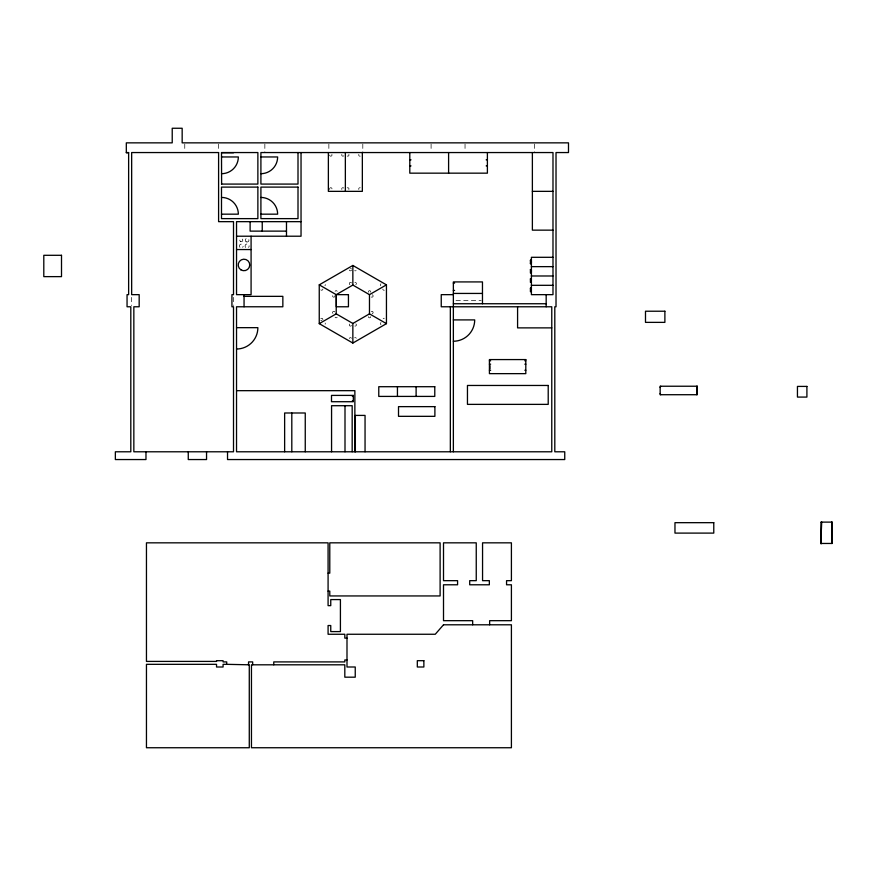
<?xml version="1.0" encoding="UTF-8"?>
<svg xmlns="http://www.w3.org/2000/svg" width="876" height="876" viewBox="0 0 876 876"><rect width="100%" height="100%" fill="white"/><g stroke="black" fill="none" stroke-linecap="round" stroke-linejoin="round"><path stroke-width="0.66" stroke-dasharray="4.38 3.29" d="M456.013 300.468L481.143 300.468M534.546 144.069L534.546 152.555M490.637 365.401L490.637 369.037M465.036 144.069L465.036 151.34M431.091 144.069L431.091 151.34M362.806 144.069L362.806 152.555M328.861 144.069L328.861 151.34M264.848 144.069L264.848 152.555M233.509 297.347L233.509 305.428M218.595 144.069L218.595 151.34M184.759 144.069L184.759 151.34M131.663 297.38L131.663 305.582M320.813 318.612A1.215 1.215 0 0 1 322.839 319.795M321.985 320.649A1.215 1.215 0 0 1 320.813 320.32M334.971 295.639A1.215 1.215 0 0 1 333.493 297.128A1.215 1.215 0 0 1 332.935 295.103M332.935 313.4A1.215 1.215 0 0 1 333.055 311.582A1.215 1.215 0 0 1 334.851 311.933M322.883 289.025A1.215 1.215 0 0 1 320.813 289.89M325.248 284.558A1.215 1.215 0 0 1 324.93 285.718M335.092 291.292A1.215 1.215 0 0 1 337.194 291.292M349.907 284.656A1.215 1.215 0 0 1 349.644 282.751A1.215 1.215 0 0 1 351.55 282.992M351.495 270.246A1.215 1.215 0 0 1 349.272 269.961M350.433 268.428A1.215 1.215 0 0 1 351.484 269.031M356.105 270.498A1.215 1.215 0 0 1 354.638 270.684M354.879 282.433A1.215 1.215 0 0 1 355.798 284.656M368.38 292.223A1.215 1.215 0 0 1 369.705 290.701A1.215 1.215 0 0 1 370.603 292.496M380.764 285.718A1.215 1.215 0 0 1 381.005 283.813M349.272 338.541A1.215 1.215 0 0 1 351.495 338.256M351.55 325.5A1.215 1.215 0 0 1 349.765 325.861A1.215 1.215 0 0 1 349.644 324.043M337.194 317.2A1.215 1.215 0 0 1 335.092 317.211M325.127 323.025A1.215 1.215 0 0 1 325.127 324.24M384.334 290.208A1.215 1.215 0 0 1 382.812 289.025M372.212 294.785A1.215 1.215 0 0 1 373.023 296.427A1.215 1.215 0 0 1 371.293 297.008M371.293 311.495A1.215 1.215 0 0 1 373.012 312.075A1.215 1.215 0 0 1 372.212 313.717M383.162 318.623A1.215 1.215 0 0 1 384.334 318.295M239.958 247.339A1.883 1.883 0 0 1 239.958 244.678A1.883 1.883 0 0 1 242.619 244.678A1.883 1.883 0 0 1 242.619 247.339M245.674 247.437A2.026 2.026 0 0 1 245.674 244.579A2.026 2.026 0 0 1 248.543 244.579A2.026 2.026 0 0 1 248.543 247.437M329.748 189.534A1.215 1.215 0 0 1 330.8 187.716A1.215 1.215 0 0 1 331.851 189.534M331.851 154.373A1.215 1.215 0 0 1 330.8 156.191A1.215 1.215 0 0 1 329.748 154.373M343.786 155.829A1.215 1.215 0 0 1 341.87 154.373M341.87 189.534A1.215 1.215 0 0 1 343.786 188.066M381.005 324.689A1.215 1.215 0 0 1 381.016 322.587M370.767 316.608A1.215 1.215 0 0 1 369.552 317.813A1.215 1.215 0 0 1 368.347 316.608M355.798 323.846A1.215 1.215 0 0 1 354.879 326.069M354.638 337.808A1.215 1.215 0 0 1 356.302 338.245M347.192 187.88A1.215 1.215 0 0 1 348.845 189.534M348.845 154.373A1.215 1.215 0 0 1 347.192 156.027M360.233 156.147A1.215 1.215 0 0 1 358.864 154.373M358.864 189.534A1.215 1.215 0 0 1 360.233 187.76M246.189 241.787A1.84 1.84 0 0 0 248.937 240.199A1.84 1.84 0 0 0 246.189 238.611A1.84 1.84 0 0 0 246.189 241.787M240.528 241.48A1.489 1.489 0 0 0 242.783 240.21A1.489 1.489 0 0 0 240.561 238.896A1.489 1.489 0 0 0 240.528 241.48"/><path stroke-width="1.31" d="M319.247 284.853L352.853 265.45L386.447 284.853L386.447 323.649L352.853 343.053L319.247 323.649L319.247 284.853L336.22 294.654L352.853 285.05L352.853 265.45M319.247 323.649L336.22 313.849L352.853 323.452L352.853 343.053M386.447 323.649L369.475 313.849L369.475 294.654L386.447 284.853M352.853 323.452L369.475 313.849M126.319 152.555L128.63 152.555L128.63 294.654L127.053 294.654L127.053 306.775L130.809 306.775L130.809 451.786L115.358 451.786L115.358 459.55L145.974 459.55L145.974 451.786M128.63 152.752L126.319 152.752L126.319 142.854L172.222 142.854L172.222 128.257L182.164 128.257L182.164 142.854L568.491 142.854L568.491 152.555L556.019 152.555L556.019 306.775L554.804 306.775L554.804 451.786L564.746 451.786L564.746 459.55L227.53 459.55L227.53 451.786M221.497 152.752L233.509 152.752M221.497 156.957L238.349 156.957A16.732 16.732 0 0 1 221.617 173.689L221.497 173.689M260.906 156.957L277.637 156.957A16.732 16.732 0 0 1 260.906 173.689M409.793 159.826L411.008 159.826M486.18 159.826L487.395 159.826M409.793 165.892L411.008 165.892M486.18 165.892L487.395 165.892M221.497 184.08L257.873 184.08L257.873 152.555L221.497 152.555L221.617 184.08M532.378 191.351L552.986 191.351M221.497 197.439L221.617 197.439A16.732 16.732 0 0 1 238.349 214.171L221.497 214.171M260.906 214.171L277.637 214.171A16.732 16.732 0 0 0 260.906 197.439M301.037 221.661L236.531 221.661L236.531 294.654L251.084 294.654L251.084 236.213M552.986 230.147L532.378 230.147L532.378 152.555M286.485 231.122L250.12 231.122L250.12 221.661M236.531 236.213L301.037 236.213L301.037 152.555M236.531 249.55L251.084 249.55M552.986 257.303L531.404 257.303L531.404 294.654L552.986 294.654L552.986 152.555L260.906 152.555L260.906 184.08L298.004 184.08L298.004 152.555M530.429 260.281L531.404 260.194M531.404 260.676L531.404 263.096M530.429 263.588L531.404 263.588L530.429 263.676L530.429 260.194M531.404 266.643L552.986 266.643M530.429 269.611L531.404 269.611M531.404 270.104L531.404 272.436M531.404 273.005L530.429 273.005L530.429 269.523M531.404 275.984L552.986 275.984M531.404 278.864L530.429 278.864L530.429 282.346L531.404 282.346M530.429 278.951L531.404 278.951M530.922 281.776L530.922 279.345M453.363 283.134L454.578 283.134M531.404 285.313L552.986 285.313M530.429 288.193L531.404 288.193L530.429 288.292L530.429 291.686L531.404 291.686M453.363 290.405L454.578 290.405M530.922 291.106L530.922 288.686M453.363 293.438L482.468 293.438M453.363 294.654L441.241 294.654L441.241 306.775L551.77 306.775L551.77 451.786L236.531 451.786L236.531 306.775L282.849 306.775L282.849 296.351L244.054 296.351M453.363 303.742L546.175 303.742M453.363 319.904L474.704 319.904A21.342 21.342 0 0 1 453.363 341.246M236.531 327.668L257.873 327.668A21.342 21.342 0 0 1 236.531 349.009M551.77 327.876L517.585 327.876L517.585 306.775M489.421 360.792L490.637 360.792M524.833 360.792L525.797 360.792M489.421 364.186L490.637 364.186M524.833 364.186L525.797 364.186M489.421 370.252L490.637 370.252M524.833 370.252L525.797 370.252M660.154 387.444L660.646 386.228M236.531 390.674L354.868 390.674L354.868 451.786M660.154 393.51L660.646 394.715M352.36 396.379L353.335 396.379M352.36 400.737L353.335 400.737M821.064 522.118L832.2 522.118M821.064 543.459L832.2 543.459M328.084 573.156L329.781 573.156L329.781 542.835L440.113 542.835L440.113 595.943L329.781 595.943L329.781 591.092L328.084 591.092L328.084 542.835L146.456 542.835L146.456 661.413L216.536 661.413L216.536 660.69L223.084 660.69L223.084 661.906L226.72 661.906L226.72 664.326L249.277 664.807L249.277 747.743L146.456 747.743L146.456 664.326L216.536 664.326L216.536 666.997L223.084 666.997L223.084 664.326L226.72 664.326M346.995 638.133L344.815 638.133L344.815 634.257L328.084 634.257L328.084 625.53L330.756 625.53L330.756 631.596L340.414 631.596L340.425 599.578L330.756 599.578L330.756 605.644L328.084 605.644L328.084 591.092M346.995 659.967L344.815 659.967L344.815 661.906L273.761 661.906L273.761 664.807M352.853 285.05L369.475 294.654M831.959 522.118L831.959 543.459M831.718 522.118L831.718 543.459M821.283 522.118L821.283 543.459M696.77 386.228L696.77 394.715M546.175 294.654L546.175 306.775M489.64 624.796L489.64 620.679L511.409 620.679L511.409 584.785L506.558 584.785L506.558 580.668L511.409 580.668L511.409 542.835L482.556 542.835L482.556 580.668L489.345 580.668L489.345 584.785L469.7 584.785L469.7 580.668L476.248 580.668L476.248 542.835L443.508 542.835L443.508 580.668L457.579 580.668L457.579 584.785L443.508 584.785L443.508 620.679L472.668 620.679L472.668 624.796M487.395 152.555L487.395 173.163L409.793 173.163L409.793 152.555M482.468 303.742L482.468 281.919L453.363 281.919L453.363 451.786M450.341 306.775L450.341 451.786M448.6 152.555L448.6 173.163M416.111 386.71L416.111 396.412M397.441 386.71L397.441 396.412M365.051 451.786L365.051 415.41L355.36 415.41L355.36 451.786M362.346 152.555L362.346 191.351L328.369 191.351L328.369 152.555M352.174 451.786L352.174 405.708L331.566 405.708L331.566 451.786M345.352 152.555L345.363 191.351M345.002 405.708L345.002 451.786M336.22 294.654L336.22 313.849M305.253 451.786L305.253 412.99L284.634 412.99L284.634 451.786M291.807 412.99L291.807 451.786M286.485 221.661L286.485 236.213M262.242 221.661L262.242 231.122M252.671 664.807L252.671 661.906L248.543 661.906L248.543 664.807M244.054 294.654L244.054 306.775M206.55 451.786L206.55 459.55L188.263 459.55L188.263 451.786M443.508 624.796L435.262 634.257L346.995 634.257L346.995 666.997L355.24 666.997L355.24 677.181L344.815 677.181L344.815 664.807L251.456 664.807L251.456 747.743L511.409 747.743L511.409 624.796L443.508 624.796M218.595 152.555L131.663 152.555L131.663 294.654L139.174 294.654L139.174 306.775L133.842 306.775L133.842 451.786L233.509 451.786L233.509 306.775L231.932 306.775L231.932 294.654L233.509 294.654L233.509 221.661L218.595 221.661L218.595 152.555M257.873 187.103L221.497 187.103L221.497 218.628L257.873 218.628L257.873 187.103M298.004 187.103L260.906 187.103L260.906 218.628L298.004 218.628L298.004 187.103M61.506 255.299L43.8 255.299L43.8 276.63L61.506 276.63L61.506 255.299M348.44 294.654L336.318 294.654L336.318 306.775L348.44 306.775L348.44 294.654M664.884 311.221L645.492 311.221L645.492 322.368L664.884 322.368L664.884 311.221M525.797 359.576L489.421 359.576L489.421 373.647L525.797 373.647L525.797 359.576M548.212 385.462L467.455 385.462L467.455 404.373L548.212 404.373L548.212 385.462M697.263 386.228L660.154 386.228L660.154 394.715L697.263 394.715L697.263 386.228M806.905 386.415L797.445 386.415L797.445 397.08L806.905 397.08L806.905 386.415M434.781 386.71L378.771 386.71L378.771 396.412L434.781 396.412L434.781 386.71M353.335 395.405L331.5 395.405L331.5 401.712L353.335 401.712L353.335 395.405M434.89 406.639L398.514 406.639L398.514 416.33L434.89 416.33L434.89 406.639M821.535 521.877L821.042 543.7L821.535 521.877M713.776 522.676L674.969 522.676L674.969 533.101L713.776 533.101L713.776 522.676M423.864 660.69L417.315 660.69L417.315 666.997L423.864 666.997L423.864 660.69M240.878 269.819A5.771 5.771 0 0 0 249.748 265.209A5.771 5.771 0 0 0 241.327 259.833A5.771 5.771 0 0 0 240.878 269.819"/></g></svg>
